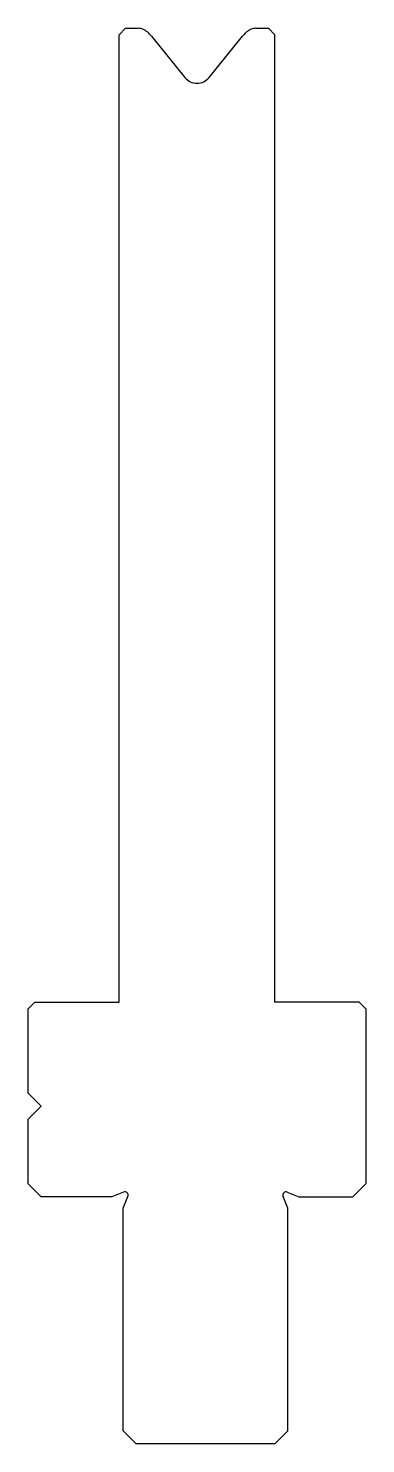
# Model space of a CAD drawing. Header units: metres. Extents: x 96 to 122, y 92 to 201.
import ezdxf

# ---------------------------------------------------------------- set-up
doc = ezdxf.new("R2010")
doc.units = ezdxf.units.M

msp = doc.modelspace()

# ---------------------------------------------------------------- linework, layer by layer
for p, q in [((103.906963, 200.525459), (103.406963, 200.025459)), ((103.406963, 125.525459), (103.406963, 200.025459)), ((103.906963, 200.525459), (104.872936, 200.525459)), ((105.896826, 199.920529), (108.474388, 196.737505)), ((110.339538, 196.737505), (112.9171, 199.920529)), ((113.94099, 200.525459), (114.906963, 200.525459)), ((115.406963, 200.025459), (114.906963, 200.525459)), ((115.406963, 125.525459), (115.406963, 200.025459)), ((96.906963, 125.525459), (96.406963, 125.025459)), ((96.906963, 125.525459), (103.406963, 125.525459)), ((121.906963, 125.525459), (115.406963, 125.525459)), ((122.406963, 125.025459), (121.906963, 125.525459)), ((96.406963, 118.525459), (96.406963, 125.025459)), ((122.406963, 125.025459), (122.406963, 111.525459)), ((96.406963, 118.525459), (97.406963, 117.525459)), ((97.406963, 117.525459), (96.406963, 116.525459)), ((96.406963, 111.525459), (96.406963, 116.525459)), ((96.406963, 111.525459), (97.406963, 110.525459)), ((121.406963, 110.525459), (122.406963, 111.525459)), ((102.856963, 110.525459), (97.406963, 110.525459)), ((103.750393, 110.89553), (102.856963, 110.525459)), ((103.706963, 109.675459), (104.077034, 110.568889)), ((116.406963, 109.675459), (116.036892, 110.568889)), ((116.363533, 110.89553), (117.256963, 110.525459)), ((117.256963, 110.525459), (121.406963, 110.525459)), ((103.706963, 92.525459), (103.706963, 109.675459)), ((116.406963, 92.525459), (116.406963, 109.675459)), ((103.706963, 92.525459), (104.706963, 91.525459)), ((115.406963, 91.525459), (116.406963, 92.525459)), ((115.406963, 91.525459), (104.706963, 91.525459))]:
    msp.add_line(p, q)
for centre, radius, start, end in [((104.872936, 199.625459), 0.9, 66.478345, 90), ((104.633479, 199.075314), 1.5, 49.480606, 66.478345), ((104.187105, 198.536024), 2.2, 39, 49.768453), ((114.626821, 198.536024), 2.2, 130.231547, 141), ((114.180447, 199.075314), 1.5, 113.521655, 130.519394), ((113.94099, 199.625459), 0.9, 90, 113.521655), ((109.406963, 197.49269), 1.2, 219, 321), ((103.846064, 110.66456), 0.25, 337.5, 112.5), ((116.267862, 110.66456), 0.25, 67.5, 202.5)]:
    msp.add_arc(centre, radius, start, end)

doc.saveas('drawing.dxf')
